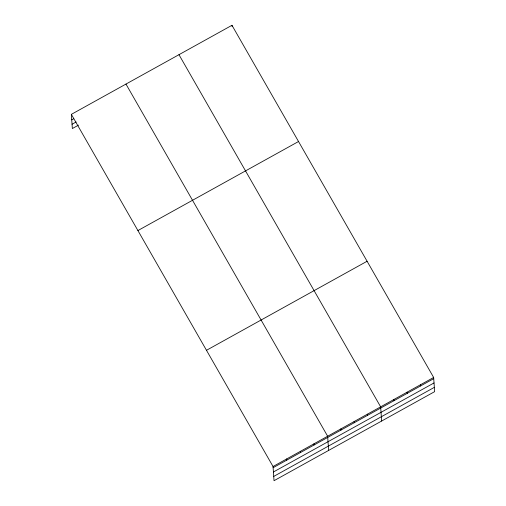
<?xml version="1.0" encoding="UTF-8"?>
<svg xmlns="http://www.w3.org/2000/svg" width="506" height="506" viewBox="0 0 506 506"><rect width="100%" height="100%" fill="white"/><g stroke="black" fill="none" stroke-linecap="round" stroke-linejoin="round"><path stroke-width="0.76" d="M71.359 114.35L231.969 25.3L433.648 377.457L434.641 391.65L274.031 480.7L273.038 466.507L71.359 114.35L72.352 128.543L78.493 125.134M71.744 119.833L73.794 118.695M72.054 124.248L76.147 121.978M137.91 230.559L298.527 141.516M206.48 350.297L367.097 261.248M273.038 466.507L433.648 377.457M273.12 467.702L433.731 378.652M273.417 471.99L434.028 382.941M273.727 476.412L434.338 387.362M178.972 54.686L380.645 406.843L381.638 421.036M125.969 84.072L327.641 436.229L328.634 450.422M420.397 384.807L420.48 385.996M407.147 392.15L407.229 393.345M393.896 399.5L393.978 400.689M367.394 414.193L367.476 415.382M354.143 421.536L354.225 422.731M340.892 428.886L340.974 430.075M313.992 443.8L314.074 444.995M300.343 451.371L300.425 452.56M286.687 458.936L286.769 460.131M231.969 25.3L232.058 26.489"/></g></svg>
